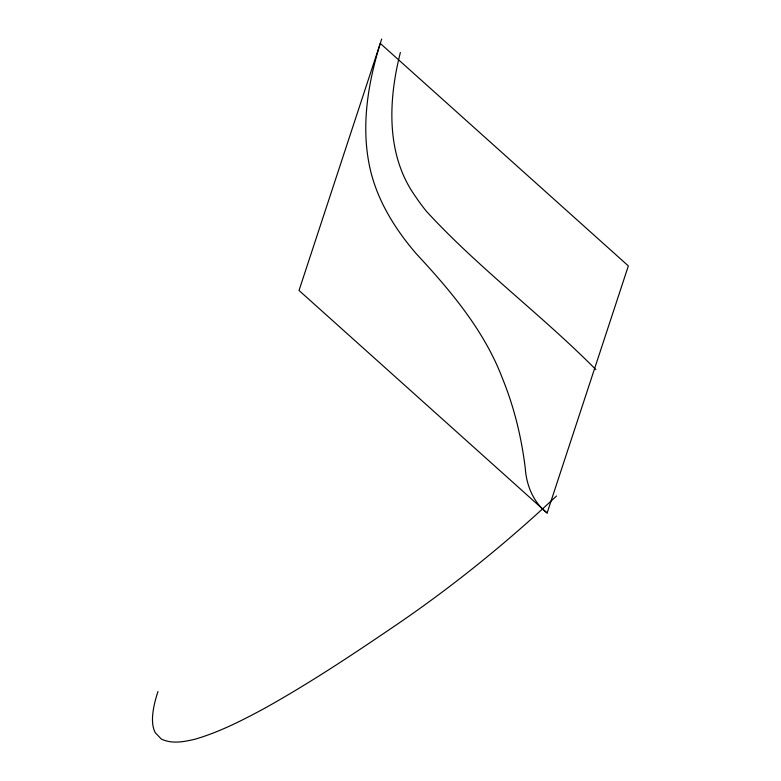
<?xml version="1.0" encoding="UTF-8"?>
<svg xmlns="http://www.w3.org/2000/svg" width="781" height="781" viewBox="0 0 781 781"><rect width="100%" height="100%" fill="white"/><g stroke="black" fill="none" stroke-linecap="round" stroke-linejoin="round"><path stroke-width="1.17" d="M400.38 52.493C388.323 99.919 385.629 154.853 415.512 196.529A84.055 34.676 47.3 0 0 426.631 211.553C478.89 268.391 541.487 314.714 595.844 369.559M381.684 39.05C368.007 81.449 360.051 127.459 370.731 171.459C378.365 202.25 395.567 229.643 416.058 253.503C450.637 290.757 484.259 330.412 502.505 378.56C514.22 407.282 521.542 437.653 525.291 468.405C526.482 485.47 533.335 502.271 547.12 513L628.354 265.911L380.259 43.385L299.025 290.464L547.12 513M556.472 496.003C504.965 544.328 449.846 588.786 391.291 628.305C349.595 656.626 307.499 684.468 263.412 708.963C241.358 720.834 218.846 732.324 194.684 739.304C183.769 741.813 171.84 744.205 161.296 739.021L155.39 732.842A356.107 72.613 -48.1 0 1 157.977 691.536"/></g></svg>
